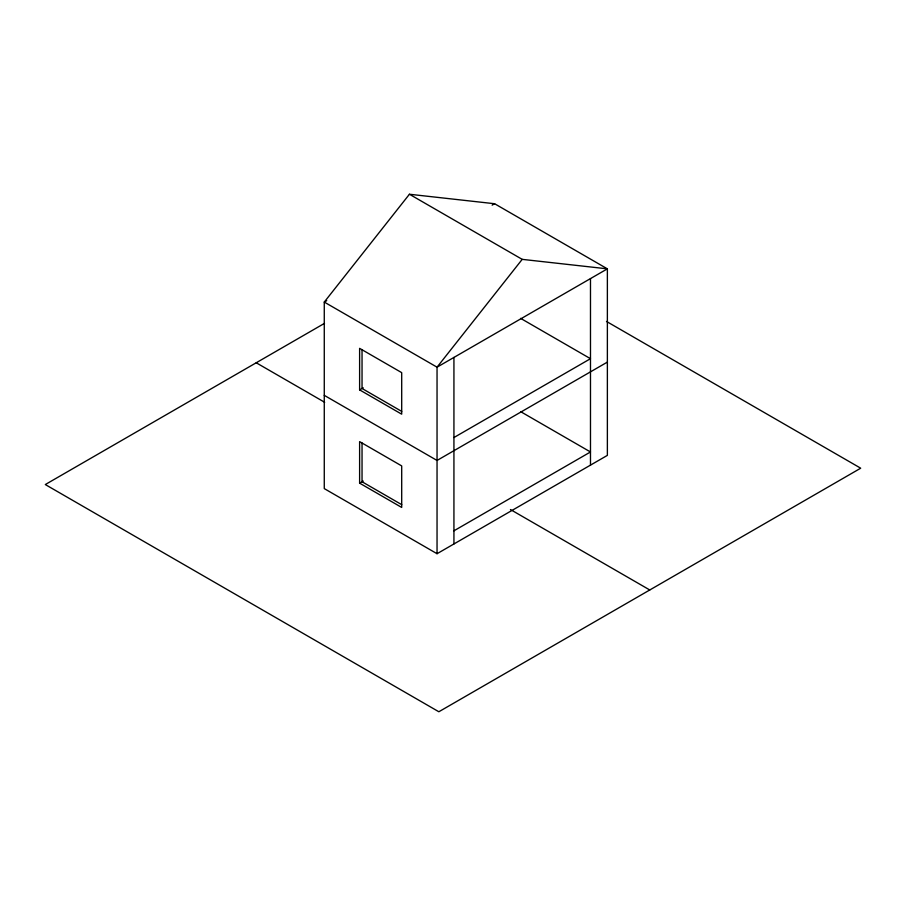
<?xml version="1.0" encoding="UTF-8"?>
<svg xmlns="http://www.w3.org/2000/svg" width="906" height="906" viewBox="0 0 906 906"><rect width="100%" height="100%" fill="white"/><g stroke="black" fill="none" stroke-linecap="round" stroke-linejoin="round"><path stroke-width="1.36" d="M409.433 194.246L324.269 302.072L324.269 488.606L437.043 553.713L607.371 455.378L607.371 268.844L494.597 203.725L409.433 194.246L522.207 259.354L607.371 268.844L437.043 367.179L324.269 302.072L326.715 300.656M522.207 259.354L437.043 367.179L437.043 553.713M492.151 205.141L494.597 203.725M324.507 323.351L45.3 484.551L438.844 711.754L860.7 468.198L606.488 321.437M359.614 389.874L401.698 414.178L401.698 372.638L359.614 348.346L359.614 389.874L363.227 387.791M359.614 483.147L401.698 507.439L401.698 465.911L359.614 441.618L359.614 483.147L363.227 481.063M453.929 437.541L590.486 358.697L520.622 318.357M607.371 362.106L437.043 460.452L324.269 395.344M453.929 530.814L590.486 451.969L520.622 411.63M401.72 411.392L362.038 388.481L362.038 349.716M256.228 362.774L324.665 402.287M510.44 509.534L649.772 589.976M401.72 504.653L362.038 481.743L362.038 442.977M590.486 278.584L590.486 465.129M453.929 357.428L453.929 543.974"/></g></svg>
